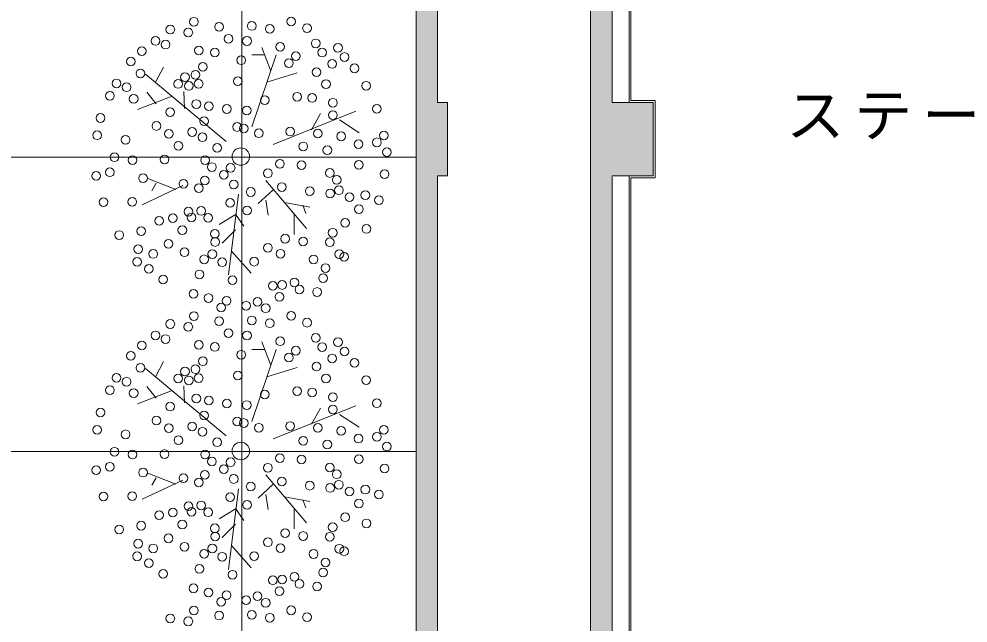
# Model space of a CAD drawing. Units: millimetres at full size, sheet at 1:200; details may follow other scales. Extents: x -96239 to 62349, y -170536 to 17264.
# Drawn here: x -45645 to -35839, y -75517 to -69274 of the extents above; entities that cross this region are included whole.
import ezdxf

# ---------------------------------------------------------------- set-up
doc = ezdxf.new("R2010")
doc.units = ezdxf.units.MM
doc.header["$LTSCALE"] = 200
doc.layers.add('0-1_躯体', color=7, linetype='Continuous', lineweight=9)
doc.layers.add('0-A_植樹', color=7, linetype='Continuous', lineweight=9)
doc.layers.add('0-4_室名', color=7, linetype='Continuous')
doc.styles.add('ＭＳ Ｐゴシック', font='')
doc.styles.get('ＭＳ Ｐゴシック').set_extended_font_data('MS PGothic')

msp = doc.modelspace()

# ---------------------------------------------------------------- linework, layer by layer
at = {"layer": '0-1_躯体'}
for p, q in [((-39516.1, -70136.2), (-39516.1, -64596.2)), ((-39341.1, -64596.2), (-39341.1, -70136.2)), ((-39321.1, -64616.2), (-39321.1, -70116.2)), ((-41216.1, -70136.2), (-41216.1, -70896.2)), ((-39091.1, -70136.2), (-39516.1, -70136.2)), ((-39071.1, -70116.2), (-39321.1, -70116.2)), ((-39091.1, -70136.2), (-39091.1, -70896.2)), ((-41321.1, -70896.2), (-41216.1, -70896.2)), ((-41321.1, -70896.2), (-41321.1, -76436.2)), ((-39516.1, -76436.2), (-39516.1, -70896.2)), ((-39516.1, -70896.2), (-39516.1, -76436.2))]:
    msp.add_line(p, q, dxfattribs=at)
for points in [[(-41541.1, -57476.2), (-41541.1, -83556.2), (-39976.1, -83556.2)], [(-39741.1, -60041.2), (-39741.1, -80991.2), (-33316.1, -80991.2)], [(-41321.1, -64596.2), (-41321.1, -70136.2), (-41216.1, -70136.2)], [(-41321.1, -76436.2), (-41321.1, -70896.2), (-41216.1, -70896.2)]]:
    msp.add_lwpolyline(points, dxfattribs=at)
at = {"layer": '0-1_躯体', "color": 9}
for points in [[(-41541.1, -57476.2), (-41541.1, -82591.2), (-41321.1, -57476.2), (-41321.1, -82591.2)], [(-39741.1, -80991.2), (-39516.1, -80991.2), (-39741.1, -60041.2), (-39516.1, -60041.2)], [(-41216.1, -70136.2), (-41321.1, -70136.2), (-41216.1, -70896.2), (-41321.1, -70896.2)], [(-39091.1, -70136.2), (-39571.9, -70136.2), (-39091.1, -70902.9), (-39571.9, -70902.9)]]:
    msp.add_solid(points, dxfattribs=at)
at = {"layer": '0-A_植樹', "color": 3}
for p, q in [((-43341.1, -40919.4), (-43341.1, -90391.4)), ((-46336.1, -70701.7), (-41541.1, -70701.7)), ((-46336.1, -73744.7), (-41541.1, -73744.7))]:
    msp.add_line(p, q, dxfattribs=at)
at = {"layer": '0-A_植樹'}
for p, q in [((-43046.8, -69801.5), (-43136.8, -69567.5)), ((-43106.8, -69645.5), (-43238.8, -69645.5)), ((-43238.8, -70389.5), (-42986.8, -69645.5)), ((-44234.8, -69927.5), (-44150.8, -69771.5)), ((-43502.8, -70539.5), (-44336.8, -69843.5)), ((-43082.8, -69927.5), (-42770.8, -69831.5)), ((-44060.8, -70071.5), (-44420.8, -70209.5)), ((-44228.8, -70149.5), (-44324.8, -70029.5)), ((-43934.8, -70197.5), (-43940.8, -70023.5)), ((-43016.8, -70569.5), (-42164.8, -70227.5)), ((-42620.8, -70419.5), (-42530.8, -70251.5)), ((-42332.8, -70317.5), (-42128.8, -70449.5)), ((-43952.8, -70995.5), (-44372.8, -71193.5)), ((-44024.8, -71037.5), (-44312.8, -70923.5)), ((-44228.8, -70971.5), (-44270.8, -71049.5)), ((-43094.8, -70941.5), (-42674.8, -71439.5)), ((-43376.8, -71085.5), (-43478.8, -71919.5)), ((-43022.8, -71043.5), (-43172.8, -71181.5)), ((-43094.8, -71145.5), (-43070.8, -71301.5)), ((-42902.8, -71169.5), (-42638.8, -71217.5)), ((-43400.8, -71289.5), (-43574.8, -71397.5)), ((-43406.8, -71289.5), (-43322.8, -71415.5)), ((-42710.8, -71199.5), (-42680.8, -71283.5)), ((-42800.8, -71295.5), (-42800.8, -71499.5)), ((-43406.8, -71451.5), (-43544.8, -71589.5)), ((-43448.8, -71673.5), (-43244.8, -71901.5)), ((-43046.8, -72844.5), (-43136.8, -72610.5)), ((-43106.8, -72688.5), (-43238.8, -72688.5)), ((-43238.8, -73432.5), (-42986.8, -72688.5)), ((-44234.8, -72970.5), (-44150.8, -72814.5)), ((-43502.8, -73582.5), (-44336.8, -72886.5)), ((-43082.8, -72970.5), (-42770.8, -72874.5)), ((-44060.8, -73114.5), (-44420.8, -73252.5)), ((-44228.8, -73192.5), (-44324.8, -73072.5)), ((-43934.8, -73240.5), (-43940.8, -73066.5)), ((-43016.8, -73612.5), (-42164.8, -73270.5)), ((-42620.8, -73462.5), (-42530.8, -73294.5)), ((-42332.8, -73360.5), (-42128.8, -73492.5)), ((-44024.8, -74080.5), (-44312.8, -73966.5)), ((-44228.8, -74014.5), (-44270.8, -74092.5)), ((-43094.8, -73984.5), (-42674.8, -74482.5)), ((-43952.8, -74038.5), (-44372.8, -74236.5)), ((-43376.8, -74128.5), (-43478.8, -74962.5)), ((-43022.8, -74086.5), (-43172.8, -74224.5)), ((-43094.8, -74188.5), (-43070.8, -74344.5)), ((-42902.8, -74212.5), (-42638.8, -74260.5)), ((-42710.8, -74242.5), (-42680.8, -74326.5)), ((-43400.8, -74332.5), (-43574.8, -74440.5)), ((-43406.8, -74332.5), (-43322.8, -74458.5)), ((-42800.8, -74338.5), (-42800.8, -74542.5)), ((-43406.8, -74494.5), (-43544.8, -74632.5)), ((-43448.8, -74716.5), (-43244.8, -74944.5))]:
    msp.add_line(p, q, dxfattribs=at)
for centre, radius in [((-43837.1, -69301.8), 45), ((-43577.5, -69354.2), 45), ((-43239.9, -69346), 45), ((-42832.7, -69299.4), 45), ((-42668.6, -69369.2), 45), ((-44081.1, -69383.1), 45), ((-43895.1, -69413.1), 45), ((-43053.9, -69376), 45), ((-44233.9, -69500.5), 45), ((-44129.8, -69538.4), 45), ((-43479.4, -69478), 45), ((-43288.7, -69501.3), 45), ((-42945.9, -69562), 45), ((-42579, -69525.7), 45), ((-42348.4, -69571.1), 45), ((-44375.5, -69606.1), 45), ((-43787.1, -69599.1), 45), ((-43621.9, -69620.6), 45), ((-42784, -69658.7), 45), ((-42512.8, -69621.4), 45), ((-42282.2, -69666.8), 45), ((-44488.4, -69713), 45), ((-43348, -69700.7), 45), ((-42855.3, -69729.9), 45), ((-42407.9, -69738.6), 45), ((-44390.2, -69836.8), 45), ((-43822.3, -69850.9), 45), ((-43745.7, -69768.3), 45), ((-42570.7, -69823.3), 45), ((-42177.3, -69783.9), 45), ((-44636.6, -69939.2), 45), ((-44000.8, -69945.5), 45), ((-43929.5, -69874.2), 45), ((-43788.4, -69943.1), 45), ((-43383.3, -69915.9), 45), ((-42472.5, -69947.2), 45), ((-42056.6, -69963.2), 45), ((-44532.8, -69979.4), 45), ((-43889, -69965.6), 45), ((-44704.7, -70067.4), 45), ((-44459.7, -70098.3), 45), ((-43812.4, -70153.1), 45), ((-43105.9, -70112.5), 45), ((-42770.6, -70077.2), 45), ((-42615.1, -70089.7), 45), ((-42400.7, -70139.4), 45), ((-44082.4, -70237.1), 45), ((-43683.9, -70174), 45), ((-43497.9, -70204), 45), ((-43291.9, -70220.5), 45), ((-41947.6, -70202.3), 45), ((-44802.4, -70297.1), 45), ((-43732.7, -70329.3), 45), ((-42400.6, -70267.2), 45), ((-44225, -70379.6), 45), ((-43855.1, -70441.8), 45), ((-43389.9, -70390), 45), ((-43321.9, -70406.5), 45), ((-42843.3, -70437.9), 45), ((-44837.5, -70476.1), 45), ((-44543, -70523.6), 45), ((-44095.9, -70460.5), 45), ((-43747.8, -70496.4), 45), ((-43166.6, -70455.2), 45), ((-42556, -70456.7), 45), ((-42316, -70486.7), 45), ((-41946.2, -70548.8), 45), ((-41874.9, -70477.6), 45), ((-43997.7, -70584.3), 45), ((-43596.6, -70605.6), 45), ((-42707.3, -70590.5), 45), ((-42458.6, -70629.2), 45), ((-42135.8, -70568), 45), ((-44657.1, -70703.1), 45), ((-44471.1, -70733.1), 45), ((-44140.3, -70726.9), 45), ((-43722.4, -70732.6), 45), ((-43352.8, -70695.5), 90), ((-41843.5, -70650.1), 45), ((-43651.2, -70803.8), 45), ((-43457.7, -70812.4), 45), ((-42948.3, -70770.3), 45), ((-42724.8, -70783.8), 45), ((-42133.4, -70780.4), 45), ((-44847.5, -70894.2), 45), ((-44705.8, -70858.4), 45), ((-44363.1, -70919.1), 45), ((-43724.4, -70942.2), 45), ((-43529, -70883.7), 45), ((-43072.1, -70868.5), 45), ((-42433.2, -70865.4), 45), ((-42362, -70936.6), 45), ((-41866.7, -70877.4), 45), ((-43946.1, -70976.8), 45), ((-43787.2, -71021.8), 45), ((-43426.3, -70984.9), 45), ((-42929.6, -71011), 45), ((-43250.7, -71061.9), 45), ((-42640.8, -71053.8), 45), ((-42430.8, -71077.8), 45), ((-42338.7, -71043.9), 45), ((-42230, -71114.7), 45), ((-42066, -71094.6), 45), ((-44771.7, -71166.3), 45), ((-44474.1, -71162.8), 45), ((-43462, -71173), 45), ((-41925.3, -71145.9), 45), ((-44055.2, -71331.8), 45), ((-43893.4, -71265.2), 45), ((-43861.4, -71324.1), 45), ((-43761.8, -71258), 45), ((-43690.6, -71329.2), 45), ((-43288.1, -71252.5), 45), ((-42131.9, -71238.5), 45), ((-44196.7, -71359.3), 45), ((-42274.4, -71381.1), 45), ((-44608.3, -71506.9), 45), ((-44382.7, -71467.3), 45), ((-43957, -71455.7), 45), ((-43621.7, -71494.9), 45), ((-42403.7, -71482.9), 45), ((-42055.1, -71443.8), 45), ((-44099.6, -71598.2), 45), ((-43617.8, -71578.5), 45), ((-42894.3, -71544.3), 45), ((-42708.3, -71574.3), 45), ((-42432.9, -71581.5), 45), ((-44412.7, -71653.3), 45), ((-44257.4, -71702.1), 45), ((-43934.1, -71684.8), 45), ((-43646.9, -71703.5), 45), ((-43072.5, -71639.2), 45), ((-42943, -71699.6), 45), ((-42334.7, -71705.3), 45), ((-44423.7, -71784.3), 45), ((-43731.9, -71758), 45), ((-43545.9, -71788), 45), ((-43215.1, -71781.7), 45), ((-42600.3, -71760.3), 45), ((-42283.9, -71732.5), 45), ((-44302.7, -71855.4), 45), ((-43780.7, -71913.3), 45), ((-42477.3, -71847.9), 45), ((-44155.1, -71965.8), 45), ((-43437.9, -71974), 45), ((-42799.3, -71997), 45), ((-42503, -71951.6), 45), ((-43842.4, -72115.1), 45), ((-43021, -72031.6), 45), ((-42925.7, -72022.9), 45), ((-42747.3, -72069.9), 45), ((-42565, -72095.6), 45), ((-43686.9, -72157.6), 45), ((-43499.5, -72186.1), 45), ((-43180, -72196.7), 45), ((-42954.2, -72144.8), 45), ((-43555.1, -72254.8), 45), ((-43297.1, -72236.8), 45), ((-43096, -72263.7), 45), ((-43837.1, -72344.8), 45), ((-43577.5, -72397.2), 45), ((-43239.9, -72389), 45), ((-42832.7, -72342.4), 45), ((-42668.6, -72412.2), 45), ((-44081.1, -72426.1), 45), ((-43895.1, -72456.1), 45), ((-43053.9, -72419), 45), ((-44233.9, -72543.5), 45), ((-44129.8, -72581.4), 45), ((-43479.4, -72521), 45), ((-43288.7, -72544.3), 45), ((-42945.9, -72605), 45), ((-42579, -72568.7), 45), ((-44375.5, -72649.1), 45), ((-43787.1, -72642.1), 45), ((-43621.9, -72663.6), 45), ((-42784, -72701.7), 45), ((-42512.8, -72664.4), 45), ((-42348.4, -72614.1), 45), ((-44488.4, -72756), 45), ((-43348, -72743.7), 45), ((-42855.3, -72772.9), 45), ((-42407.9, -72781.6), 45), ((-42282.2, -72709.8), 45), ((-44390.2, -72879.8), 45), ((-43822.3, -72893.9), 45), ((-43745.7, -72811.3), 45), ((-42570.7, -72866.3), 45), ((-42177.3, -72826.9), 45), ((-44636.6, -72982.2), 45), ((-44000.8, -72988.5), 45), ((-43929.5, -72917.2), 45), ((-43788.4, -72986.1), 45), ((-43383.3, -72958.9), 45), ((-42472.5, -72990.2), 45), ((-44532.8, -73022.4), 45), ((-43889, -73008.6), 45), ((-42056.6, -73006.2), 45), ((-44704.7, -73110.4), 45), ((-44459.7, -73141.3), 45), ((-43812.4, -73196.1), 45), ((-43105.9, -73155.5), 45), ((-42770.6, -73120.2), 45), ((-42615.1, -73132.7), 45), ((-42400.7, -73182.4), 45), ((-44082.4, -73280.1), 45), ((-43683.9, -73217), 45), ((-43497.9, -73247), 45), ((-43291.9, -73263.5), 45), ((-41947.6, -73245.3), 45), ((-44802.4, -73340.1), 45), ((-43732.7, -73372.3), 45), ((-42400.6, -73310.2), 45), ((-44225, -73422.6), 45), ((-43855.1, -73484.8), 45), ((-43389.9, -73433), 45), ((-43321.9, -73449.5), 45), ((-42843.3, -73480.9), 45), ((-44837.5, -73519.1), 45), ((-44543, -73566.6), 45), ((-44095.9, -73503.5), 45), ((-43747.8, -73539.4), 45), ((-43166.6, -73498.2), 45), ((-42556, -73499.7), 45), ((-42316, -73529.7), 45), ((-41946.2, -73591.8), 45), ((-41874.9, -73520.6), 45), ((-43997.7, -73627.3), 45), ((-43596.6, -73648.6), 45), ((-42707.3, -73633.5), 45), ((-42458.6, -73672.2), 45), ((-42135.8, -73611), 45), ((-44657.1, -73746.1), 45), ((-44471.1, -73776.1), 45), ((-44140.3, -73769.9), 45), ((-43722.4, -73775.6), 45), ((-43352.8, -73738.5), 90), ((-41843.5, -73693.1), 45), ((-43651.2, -73846.8), 45), ((-43457.7, -73855.4), 45), ((-42948.3, -73813.3), 45), ((-42724.8, -73826.8), 45), ((-42133.4, -73823.4), 45), ((-44847.5, -73937.2), 45), ((-44705.8, -73901.4), 45), ((-44363.1, -73962.1), 45), ((-43529, -73926.7), 45), ((-43072.1, -73911.5), 45), ((-42433.2, -73908.4), 45), ((-42362, -73979.6), 45), ((-41866.7, -73920.4), 45), ((-43946.1, -74019.8), 45), ((-43787.2, -74064.8), 45), ((-43724.4, -73985.2), 45), ((-43426.3, -74027.9), 45), ((-42929.6, -74054), 45), ((-43250.7, -74104.9), 45), ((-42640.8, -74096.8), 45), ((-42430.8, -74120.8), 45), ((-42338.7, -74086.9), 45), ((-42230, -74157.7), 45), ((-42066, -74137.6), 45), ((-44771.7, -74209.3), 45), ((-44474.1, -74205.8), 45), ((-43462, -74216), 45), ((-41925.3, -74188.9), 45), ((-44055.2, -74374.8), 45), ((-43893.4, -74308.2), 45), ((-43861.4, -74367.1), 45), ((-43761.8, -74301), 45), ((-43690.6, -74372.2), 45), ((-43288.1, -74295.5), 45), ((-42131.9, -74281.5), 45), ((-44196.7, -74402.3), 45), ((-42274.4, -74424.1), 45), ((-44608.3, -74549.9), 45), ((-44382.7, -74510.3), 45), ((-43957, -74498.7), 45), ((-43621.7, -74537.9), 45), ((-42403.7, -74525.9), 45), ((-42055.1, -74486.8), 45), ((-44099.6, -74641.2), 45), ((-43617.8, -74621.5), 45), ((-42894.3, -74587.3), 45), ((-42708.3, -74617.3), 45), ((-42432.9, -74624.5), 45), ((-44412.7, -74696.3), 45), ((-44257.4, -74745.1), 45), ((-43934.1, -74727.8), 45), ((-43646.9, -74746.5), 45), ((-43072.5, -74682.2), 45), ((-42943, -74742.6), 45), ((-42334.7, -74748.3), 45), ((-44423.7, -74827.3), 45), ((-43731.9, -74801), 45), ((-43545.9, -74831), 45), ((-43215.1, -74824.7), 45), ((-42600.3, -74803.3), 45), ((-42283.9, -74775.5), 45), ((-44302.7, -74898.4), 45), ((-43780.7, -74956.3), 45), ((-42477.3, -74890.9), 45), ((-44155.1, -75008.8), 45), ((-43437.9, -75017), 45), ((-42799.3, -75040), 45), ((-42503, -74994.6), 45), ((-43842.4, -75158.1), 45), ((-43021, -75074.6), 45), ((-42925.7, -75065.9), 45), ((-42747.3, -75112.9), 45), ((-42565, -75138.6), 45), ((-43686.9, -75200.6), 45), ((-43499.5, -75229.1), 45), ((-43180, -75239.7), 45), ((-42954.2, -75187.8), 45), ((-43555.1, -75297.8), 45), ((-43297.1, -75279.8), 45), ((-43096, -75306.7), 45), ((-43837.1, -75387.8), 45), ((-43577.5, -75440.2), 45), ((-43239.9, -75432), 45), ((-42832.7, -75385.4), 45), ((-44081.1, -75469.1), 45), ((-43895.1, -75499.1), 45), ((-43053.9, -75462), 45), ((-42668.6, -75455.2), 45)]:
    msp.add_circle(centre, radius, dxfattribs=at)

# ---------------------------------------------------------------- texts
at = {"layer": '0-4_室名', "insert": (-37716.1, -70516.2), "char_height": 439.9, "attachment_point": 7, "style": 'ＭＳ Ｐゴシック'}
msp.add_mtext('\\T1.17;ステージ', dxfattribs=at)

# ---------------------------------------------------------------- next in the draw order: wipeouts: each hides what was drawn before it
msp.add_wipeout([(-39091.1, -70902.9), (-39091.1, -70896.2), (-39516.1, -70896.2), (-39516.1, -70902.9)])

# ---------------------------------------------------------------- next in the draw order: linework, layer by layer
at = {"layer": '0-1_躯体'}
for p, q in [((-39091.1, -70896.2), (-39516.1, -70896.2)), ((-39341.1, -70896.2), (-39341.1, -76436.2)), ((-39321.1, -70916.2), (-39321.1, -76416.2))]:
    msp.add_line(p, q, dxfattribs=at)
msp.add_lwpolyline([(-39071.1, -70116.2), (-39071.1, -70916.2), (-39321.1, -70916.2)], dxfattribs=at)

doc.saveas('drawing.dxf')
